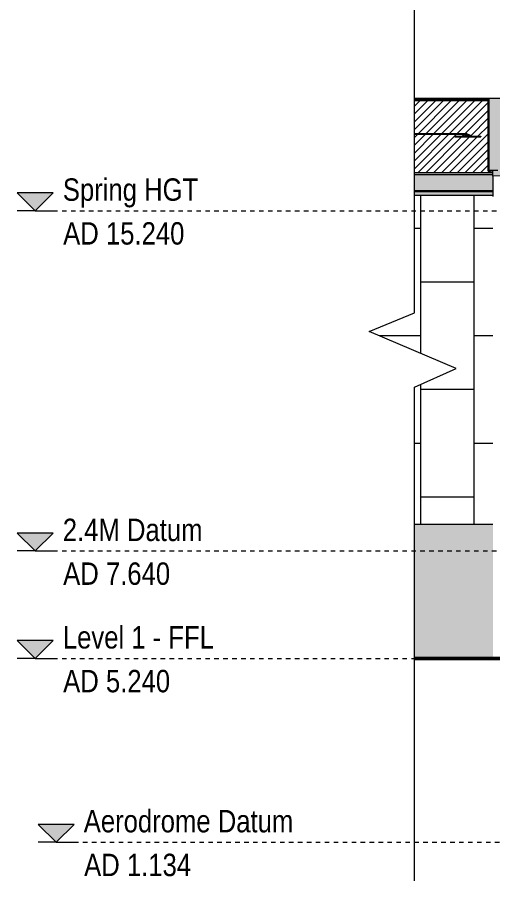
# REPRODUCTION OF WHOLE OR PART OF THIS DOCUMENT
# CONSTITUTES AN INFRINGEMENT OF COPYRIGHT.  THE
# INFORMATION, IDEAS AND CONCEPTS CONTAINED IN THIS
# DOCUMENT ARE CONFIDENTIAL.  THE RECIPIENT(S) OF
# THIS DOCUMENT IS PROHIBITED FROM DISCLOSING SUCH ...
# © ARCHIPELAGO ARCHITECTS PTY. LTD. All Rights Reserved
# Model space of a CAD drawing. Header units: metres. Extents: x 902 to 1205, y -4 to 36.
# Drawn here: x 902.41 to 913.03, y 0.28 to 19.56 of the extents above; entities that cross this region are included whole.
import ezdxf

# ---------------------------------------------------------------- set-up
doc = ezdxf.new("R2010")
doc.units = ezdxf.units.M
doc.linetypes.add('AEC_Center', pattern=[0.024, 0.012, -0.004, 0.004, -0.004])
for name, color, linetype, lineweight in [('A-DETL', 90, 'Continuous', 13), ('A-FLOR-LEVL', 51, 'Continuous', 5), ('A-ROOF', 132, 'Continuous', 5), ('A-ROOF-OTLN', 132, 'Continuous', 5), ('A-ROOF-PATT', 132, 'Continuous', 5), ('A-WALL', 113, 'Continuous', 5), ('A-WALL-PATT', 111, 'Continuous', 5), ('Q-SPCQ', 91, 'Continuous', 5)]:
    doc.layers.add(name, color=color, linetype=linetype, lineweight=lineweight)
doc.styles.add('Arial Narrow', font='ARIALN.TTF', dxfattribs={"height": 0.5})

# ---------------------------------------------------------------- blocks, each defined once
blk = doc.blocks.new('Static Line_Sayfa_Metal Deck_Pan Mount - Up to 15 _ pitch - Max 2 Users-1846359-North - Grids A')
at = {"layer": 'Q-SPCQ'}
for points in [[(912.414, 16.952), (912.421, 16.955), (912.416, 16.955), (912.346, 16.956), (912.283, 16.956), (912.11, 16.957), (911.282, 16.958), (911.284, 16.956), (912.394, 16.952)], [(912.746, 16.89), (912.752, 16.89), (912.765, 16.902), (912.548, 16.901), (912.546, 16.896), (912.545, 16.894), (912.416, 16.896), (912.416, 16.902), (912.215, 16.902), (912.202, 16.89), (912.548, 16.89)], [(912.746, 16.873), (912.752, 16.873), (912.752, 16.89), (912.202, 16.89), (912.202, 16.873), (912.483, 16.873)], [(912.483, 16.894), (912.546, 16.896), (912.545, 16.901), (912.416, 16.899), (912.417, 16.894)], [(912.535, 16.921), (912.536, 16.922), (912.483, 16.947)], [(912.545, 16.899), (912.548, 16.901), (912.545, 16.901), (912.545, 16.899)], [(912.765, 16.887), (912.764, 16.899), (912.752, 16.887), (912.765, 16.887)]]:
    blk.add_hatch(color=256, dxfattribs=at).paths.add_polyline_path(points)
h = blk.add_hatch(color=256, dxfattribs=at)
h.paths.add_polyline_path([(912.384, 16.948), (912.433, 16.949), (912.394, 16.952), (911.282, 16.955), (911.282, 16.952), (911.725, 16.952), (911.726, 16.951), (911.817, 16.951), (912.144, 16.95), (912.192, 16.949), (912.221, 16.95), (912.288, 16.948), (912.378, 16.948)])
h.paths.add_polyline_path([(912.288, 16.948), (912.281, 16.95), (912.298, 16.949)])
h = blk.add_hatch(color=256, dxfattribs=at)
h.paths.add_polyline_path([(912.436, 16.969), (912.432, 16.969), (912.433, 16.959)])
h.paths.add_polyline_path([(912.441, 16.967), (912.436, 16.969), (912.435, 16.959)])
h.paths.add_polyline_path([(912.545, 16.901), (912.545, 16.905), (912.535, 16.921), (912.441, 16.967), (912.438, 16.946), (912.433, 16.944), (912.428, 16.946), (912.421, 16.949), (912.416, 16.948), (912.416, 16.901), (912.483, 16.901)])
h.paths.add_polyline_path([(912.421, 16.955), (912.422, 16.957), (912.418, 16.96), (912.416, 16.956), (912.42, 16.955)])
h.paths.add_polyline_path([(912.428, 16.968), (912.431, 16.959), (912.432, 16.969)])
h.paths.add_polyline_path([(912.424, 16.966), (912.429, 16.958), (912.428, 16.968)])
h.paths.add_polyline_path([(912.42, 16.964), (912.428, 16.957), (912.424, 16.966)])
h.paths.add_polyline_path([(912.426, 16.955), (912.42, 16.964), (912.418, 16.96), (912.424, 16.957)])
for p, q in [((912.433, 16.956), (911.282, 16.96)), ((911.282, 16.952), (912.433, 16.948)), ((912.202, 16.89), (912.215, 16.902)), ((912.202, 16.873), (912.202, 16.89)), ((912.202, 16.89), (912.752, 16.89)), ((912.215, 16.902), (912.416, 16.902)), ((912.416, 16.948), (912.416, 16.901)), ((912.417, 16.894), (912.546, 16.894)), ((912.421, 16.964), (912.421, 16.964)), ((912.441, 16.968), (912.536, 16.922)), ((912.535, 16.921), (912.441, 16.967)), ((912.545, 16.901), (912.545, 16.905)), ((912.546, 16.906), (912.546, 16.902)), ((912.546, 16.899), (912.548, 16.901)), ((912.547, 16.902), (912.765, 16.902)), ((912.548, 16.901), (912.55, 16.903)), ((912.55, 16.898), (912.55, 16.903)), ((912.765, 16.902), (912.752, 16.89)), ((912.752, 16.887), (912.764, 16.899)), ((912.752, 16.89), (912.752, 16.873)), ((912.752, 16.873), (912.752, 16.887)), ((912.764, 16.899), (912.765, 16.887)), ((912.765, 16.887), (912.765, 16.902))]:
    blk.add_line(p, q, dxfattribs=at)
for centre, major_axis, ratio, start_param, end_param in [((912.433, 16.952), (-0.0124, 0.0124), 0.992395, 5.046521, 6.953647), ((912.417, 16.902), (0, 0.008), 0.087262, 1.658063, 3.141593), ((912.433, 16.952), (-0.0124, 0.0124), 0.992395, 5.046521, 6.283185), ((912.433, 16.952), (-0.00531, 0.0053), 0.992395, 3.929511, 6.547504), ((912.433, 16.952), (-0.00531, 0.0053), 0.992395, 0.787918, 1.049717), ((912.433, 16.952), (-0.00531, 0.0053), 0.992395, 0.787918, 3.929511), ((912.433, 16.952), (-0.00531, 0.0053), 0.992395, 6.023906, 6.547504), ((912.433, 16.952), (-0.00531, 0.0053), 0.992395, 1.311517, 1.573316), ((912.433, 16.952), (-0.00531, 0.0053), 0.992395, 1.835115, 2.882313), ((912.433, 16.952), (-0.00531, 0.0053), 0.992395, 4.19131, 5.500307), ((912.433, 16.952), (0, 0.004), 0.087262, 4.799655, 7.941248), ((912.433, 16.952), (0, 0.004), 0.087262, 1.658063, 4.799655), ((912.528, 16.905), (-0.0124, 0.0124), 0.992395, 3.929511, 5.046521), ((912.528, 16.906), (-0.0124, 0.0124), 0.992395, 3.929511, 5.046521), ((912.546, 16.902), (0, 0.008), 0.087262, 1.658063, 3.141593), ((912.545, 16.903), (0.005, 0.00004), 0.086823, 6.19548, 7.766277), ((912.546, 16.902), (0, 0.003), 0.087262, 1.658063, 3.228859)]:
    blk.add_ellipse(centre, major_axis=major_axis, ratio=ratio, start_param=start_param, end_param=end_param, dxfattribs=at)
blk = doc.blocks.new('Ridge Capping - Ridge Capping-1882401-North - Grids A')
at = {"layer": 'A-ROOF'}
for points in [[(911.957, 17.717), (912.941, 17.717), (912.95, 17.741), (913.403, 17.729), (913.421, 17.754), (911.282, 17.754), (911.282, 17.717)], [(911.957, 17.713), (912.936, 17.713), (912.941, 17.717), (911.282, 17.717), (911.282, 17.713)]]:
    blk.add_hatch(color=256, dxfattribs=at).paths.add_polyline_path(points)
for p, q in [((911.282, 17.754), (913.421, 17.754)), ((912.941, 17.717), (911.282, 17.717)), ((912.936, 17.713), (911.282, 17.713))]:
    blk.add_line(p, q, dxfattribs=at)
blk = doc.blocks.new('Roof Gutters1 - Roof Gutters-1884510-North - Grids A')
at = {"layer": 'A-ROOF'}
for points in [[(912.95, 16.137), (913.149, 16.138), (913.542, 16.145), (913.552, 16.138), (913.552, 17.748), (913.418, 17.746), (913.403, 17.729), (912.95, 17.741), (912.95, 16.284)], [(913.559, 16.132), (913.559, 17.716), (913.554, 17.72), (913.554, 17.746), (913.552, 17.748), (913.552, 16.137)], [(912.93, 16.123), (912.95, 16.137), (912.95, 17.741), (912.941, 17.717), (912.936, 17.713), (912.93, 17.713), (912.93, 16.284)]]:
    blk.add_hatch(color=256, dxfattribs=at).paths.add_polyline_path(points)
h = blk.add_hatch(color=256, dxfattribs=at)
h.paths.add_polyline_path([(912.932, 16.12), (912.951, 16.134), (913.105, 16.136), (913.141, 16.137), (912.95, 16.137), (912.93, 16.123)])
h.paths.add_polyline_path([(913.554, 16.132), (913.559, 16.132), (913.552, 16.137), (913.552, 16.133)])
for p, q in [((913.421, 17.748), (913.552, 17.748)), ((913.552, 17.748), (913.554, 17.746)), ((913.552, 16.137), (913.552, 17.748)), ((912.93, 16.123), (912.93, 17.713)), ((912.95, 16.137), (912.95, 17.741)), ((912.95, 16.137), (912.93, 16.123)), ((912.93, 16.123), (912.932, 16.12)), ((912.932, 16.12), (912.951, 16.134)), ((913.149, 16.137), (912.95, 16.137)), ((912.951, 16.134), (913.032, 16.134)), ((913.559, 16.132), (913.552, 16.137))]:
    blk.add_line(p, q, dxfattribs=at)
blk = doc.blocks.new('Roof Gutters3 - Roof Gutters-1885272-North - Grids A')
at = {"layer": 'A-ROOF'}
blk.add_hatch(color=256, dxfattribs=at).paths.add_polyline_path([(913.032, 16.014), (913.542, 16.023), (913.542, 16.145), (913.032, 16.135)])
h = blk.add_hatch(color=256, dxfattribs=at)
h.paths.add_polyline_path([(913.542, 16.023), (913.547, 16.016), (913.552, 16.016)])
h.paths.add_polyline_path([(913.032, 15.56), (913.035, 15.56), (913.035, 16.011), (913.542, 16.02), (913.542, 16.023), (913.032, 16.014), (913.032, 15.732)])
for p, q in [((913.032, 16.014), (913.032, 16.136)), ((913.542, 16.023), (913.032, 16.014)), ((913.032, 16.014), (913.032, 15.56))]:
    blk.add_line(p, q, dxfattribs=at)
blk = doc.blocks.new('Level - Pres_AHD-2789823-North - Grids A')
at = {"layer": 'A-FLOR-LEVL'}
blk.add_hatch(color=256, dxfattribs=at).paths.add_polyline_path([(902.815, 5.24), (903.215, 5.64), (902.415, 5.64)])
for p, q in [((903.215, 5.64), (902.415, 5.64)), ((902.415, 5.64), (902.815, 5.24)), ((903.215, 5.64), (902.815, 5.24)), ((902.815, 5.24), (902.415, 5.24)), ((902.815, 5.24), (903.215, 5.24))]:
    blk.add_line(p, q, dxfattribs=at)

msp = doc.modelspace()

# ---------------------------------------------------------------- hatches: boundary and pattern name
at = {"layer": 'A-ROOF'}
h = msp.add_hatch(color=256, dxfattribs=at)
h.paths.add_polyline_path([(911.282, 17.711), (912.93, 17.711), (912.93, 17.713), (911.282, 17.713)])
h.paths.add_polyline_path([(913.421, 17.746), (913.421, 17.751), (913.418, 17.746), (913.421, 17.746)])
for points in [[(912.93, 17.697), (912.93, 17.711), (911.282, 17.711), (911.282, 17.697), (911.957, 17.697)], [(913.032, 16.052), (913.032, 16.092), (911.282, 16.092), (911.282, 16.052), (913.01, 16.052)], [(911.282, 15.681), (913.032, 15.681), (913.032, 16.052), (911.282, 16.052), (911.282, 15.732)]]:
    msp.add_hatch(color=256, dxfattribs=at).paths.add_polyline_path(points)
at = {"layer": 'A-ROOF-OTLN'}
for points in [[(913.032, 15.671), (913.032, 15.671), (913.032, 15.681), (911.282, 15.681), (911.282, 15.671), (913.01, 15.671)], [(913.032, 15.579), (913.032, 15.671), (911.282, 15.671), (911.282, 15.579), (913.032, 15.579)]]:
    msp.add_hatch(color=256, dxfattribs=at).paths.add_polyline_path(points)
at = {"layer": 'A-ROOF-PATT'}
h = msp.add_hatch(dxfattribs=at)
h.set_pattern_fill('FP_131', color=256, style=0, pattern_type=2)
h.set_pattern_definition([(45.074, (518.438, 416.704), (-0.174330253, 1.12e-06), [])])
h.paths.add_polyline_path([(913.356, 15.952), (913.356, 15.973), (913.251, 15.972), (913.251, 15.952), (913.273, 15.952)])
h.paths.add_polyline_path([(912.436, 16.969), (912.439, 16.966), (912.435, 16.959)])
h.paths.add_polyline_path([(912.432, 16.969), (912.436, 16.969), (912.433, 16.959)])
h.paths.add_polyline_path([(912.428, 16.968), (912.432, 16.969), (912.429, 16.964), (912.428, 16.968)])
h.paths.add_polyline_path([(912.424, 16.966), (912.428, 16.967), (912.426, 16.962), (912.425, 16.964)])
h.paths.add_polyline_path([(912.42, 16.964), (912.424, 16.966), (912.424, 16.961)])
h.paths.add_polyline_path([(912.418, 16.96), (912.42, 16.964), (912.424, 16.957), (912.42, 16.959)])
h.paths.add_polyline_path([(913.032, 16.092), (913.032, 16.134), (912.95, 16.133), (912.932, 16.12), (912.93, 16.123), (912.93, 17.697), (911.282, 17.697), (911.284, 16.959), (911.33, 16.96), (911.663, 16.958), (911.694, 16.959), (911.884, 16.958), (912.057, 16.957), (912.416, 16.956), (912.418, 16.96), (912.428, 16.955), (912.423, 16.953), (912.426, 16.952), (912.428, 16.949), (912.423, 16.949), (912.435, 16.944), (912.439, 16.948), (912.44, 16.952), (912.442, 16.967), (912.539, 16.919), (912.548, 16.902), (912.765, 16.902), (912.765, 16.887), (912.752, 16.887), (912.752, 16.873), (912.202, 16.873), (912.202, 16.89), (912.215, 16.902), (912.416, 16.902), (912.414, 16.949), (912.334, 16.948), (912.317, 16.949), (912.281, 16.949), (912.125, 16.95), (911.798, 16.951), (911.759, 16.951), (911.508, 16.951), (911.489, 16.952), (911.447, 16.953), (911.394, 16.952), (911.374, 16.953), (911.282, 16.952), (911.282, 16.092), (913.01, 16.092)])
at = {"layer": 'A-WALL-PATT'}
h = msp.add_hatch(dxfattribs=at)
h.set_pattern_fill('FP_2', color=256, style=0, pattern_type=2)
h.set_pattern_definition([(90, (915.008, 7.64), (-5.977, 4e-16), [1.2, -1.2]), (90, (916.204, 7.64), (-5.977, 4e-16), [1.2, -1.2]), (90, (917.399, 7.64), (-5.977, 4e-16), [1.2, -1.2]), (90, (916.204, 8.84), (-5.977, 4e-16), [1.2, -1.2]), (90, (917.399, 8.84), (-5.977, 4e-16), [1.2, -1.2]), (180, (916.204, 8.84), (-3e-16, -2.4), [1.195, -4.782]), (180, (917.399, 10.04), (-3e-16, -2.4), [1.195, -4.782]), (90, (917.399, 7.64), (-5.977, 4e-16), [1.2, -1.2]), (90, (918.594, 7.64), (-5.977, 4e-16), [1.2, -1.2]), (90, (919.192, 7.64), (-5.977, 4e-16), [1.2, -1.2]), (90, (918.594, 8.84), (-5.977, 4e-16), [1.2, -1.2]), (90, (919.192, 8.84), (-5.977, 4e-16), [1.2, -1.2]), (180, (918.594, 8.84), (-3e-16, -2.4), [1.195, -4.782]), (180, (919.192, 10.04), (-3e-16, -2.4), [0.5977, -5.379]), (90, (914.41, 7.64), (-5.977, 4e-16), [1.2, -1.2]), (90, (915.008, 7.64), (-5.977, 4e-16), [1.2, -1.2]), (90, (914.41, 8.84), (-5.977, 4e-16), [1.2, -1.2]), (90, (915.008, 8.84), (-5.977, 4e-16), [1.2, -1.2]), (180, (914.41, 8.84), (-3e-16, -2.4), [1.195, -4.782]), (180, (915.008, 10.04), (-3e-16, -2.4), [0.5977, -5.379]), (90, (915.008, 7.64), (-5.977, 4e-16), [1.2, -1.2]), (90, (913.215, 7.64), (-5.977, 4e-16), [1.2, -1.2])])
h.paths.add_polyline_path([(913.01, 8.24), (913.035, 8.24), (913.035, 15.56), (913.032, 15.56), (913.032, 15.579), (911.282, 15.579), (911.282, 12.956), (910.273, 12.542), (912.215, 11.714), (911.282, 11.3), (911.282, 8.24)])
msp.add_hatch(color=256, dxfattribs=at).paths.add_polyline_path([(913.01, 5.24), (913.035, 5.24), (913.035, 8.24), (911.282, 8.24), (911.282, 5.24), (912.191, 5.24)])

# ---------------------------------------------------------------- linework, layer by layer
at = {"layer": 'A-DETL', "lineweight": 15}
for p, q in [((911.282, 12.956), (911.282, 35.605)), ((910.273, 12.542), (911.282, 12.956)), ((912.215, 11.714), (910.273, 12.542)), ((911.282, 11.3), (912.215, 11.714)), ((911.282, 0.275), (911.282, 11.3))]:
    msp.add_line(p, q, dxfattribs=at)
at = {"layer": 'A-DETL', "lineweight": 50}
msp.add_line((1043.561, 5.24), (911.282, 5.24), dxfattribs=at)
at = {"layer": 'A-FLOR-LEVL', "linetype": 'AEC_Center'}
for p, q in [((903.215, 15.24), (1037.708, 15.24)), ((903.215, 7.64), (1037.708, 7.64)), ((903.215, 5.24), (1037.708, 5.24)), ((903.682, 1.134), (1048.677, 1.134))]:
    msp.add_line(p, q, dxfattribs=at)
at = {"layer": 'A-ROOF'}
for p, q in [((911.282, 17.711), (912.93, 17.711)), ((912.93, 17.697), (911.282, 17.697)), ((911.282, 16.092), (913.032, 16.092)), ((911.282, 16.052), (913.032, 16.052))]:
    msp.add_line(p, q, dxfattribs=at)
at = {"layer": 'A-ROOF-OTLN'}
for p, q in [((913.032, 15.681), (911.282, 15.681)), ((911.282, 15.671), (913.032, 15.671)), ((913.032, 15.579), (911.282, 15.579))]:
    msp.add_line(p, q, dxfattribs=at)
at = {"layer": 'A-WALL'}
msp.add_line((911.282, 8.24), (913.035, 8.24), dxfattribs=at)

# ---------------------------------------------------------------- block references
at = {"layer": 'A-FLOR-LEVL'}
for p in [(0, 10), (0, 2.4), (0, 0), (0.468, -4.106)]:
    msp.add_blockref('Level - Pres_AHD-2789823-North - Grids A', p, dxfattribs=at)
at = {"layer": 'A-ROOF'}
for name in ['Ridge Capping - Ridge Capping-1882401-North - Grids A', 'Roof Gutters1 - Roof Gutters-1884510-North - Grids A', 'Roof Gutters3 - Roof Gutters-1885272-North - Grids A']:
    msp.add_blockref(name, (0, 0), dxfattribs=at)
at = {"layer": 'Q-SPCQ'}
msp.add_blockref('Static Line_Sayfa_Metal Deck_Pan Mount - Up to 15 _ pitch - Max 2 Users-1846359-North - Grids A', (0, 0), dxfattribs=at)

# ---------------------------------------------------------------- texts
at = {"layer": 'A-FLOR-LEVL', "char_height": 0.5, "attachment_point": 1, "style": 'Arial Narrow'}
for s, insert, width in [('Spring HGT', (903.432, 15.962), 3.67173), ('AD 15.240', (903.44, 14.984), 3.27088), ('2.4M Datum', (903.432, 8.362), 3.76793), ('AD 7.640', (903.44, 7.384), 2.88607), ('Level 1 - FFL', (903.432, 5.962), 4.10464), ('AD 5.240', (903.44, 4.984), 2.88607), ('Aerodrome Datum', (903.899, 1.856), 5.64388), ('AD 1.134', (903.908, 0.878), 2.88607)]:
    msp.add_mtext(s, dxfattribs=dict(at, insert=insert, width=width))

doc.saveas('drawing.dxf')
